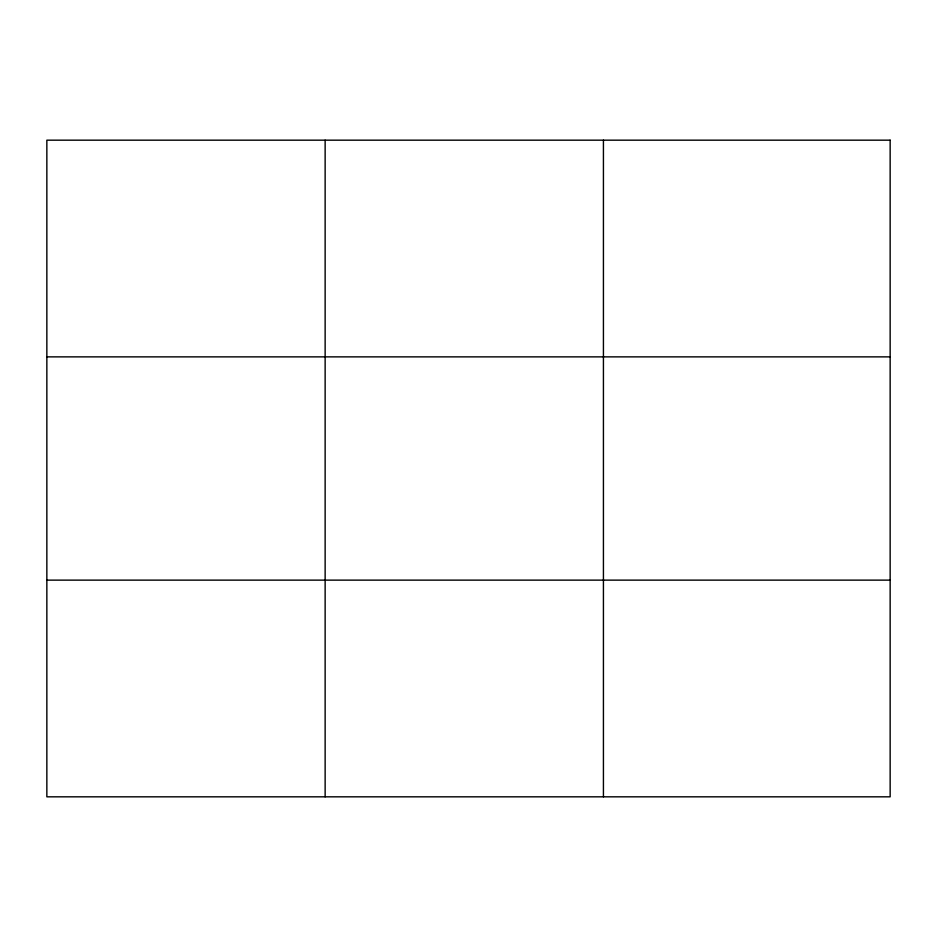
<?xml version="1.0" encoding="UTF-8"?>
<svg xmlns="http://www.w3.org/2000/svg" width="937" height="937" viewBox="0 0 937 937"><rect width="100%" height="100%" fill="white"/><g stroke="black" fill="none" stroke-linecap="round" stroke-linejoin="round"><path stroke-width="1.41" d="M325.139 140.175L325.139 796.825M603.428 140.175L603.428 796.825M46.85 356.868L890.15 356.868M46.85 580.132L890.15 580.132M890.15 140.175L890.15 796.825L46.85 796.825L46.85 140.175L890.15 140.175"/></g></svg>
